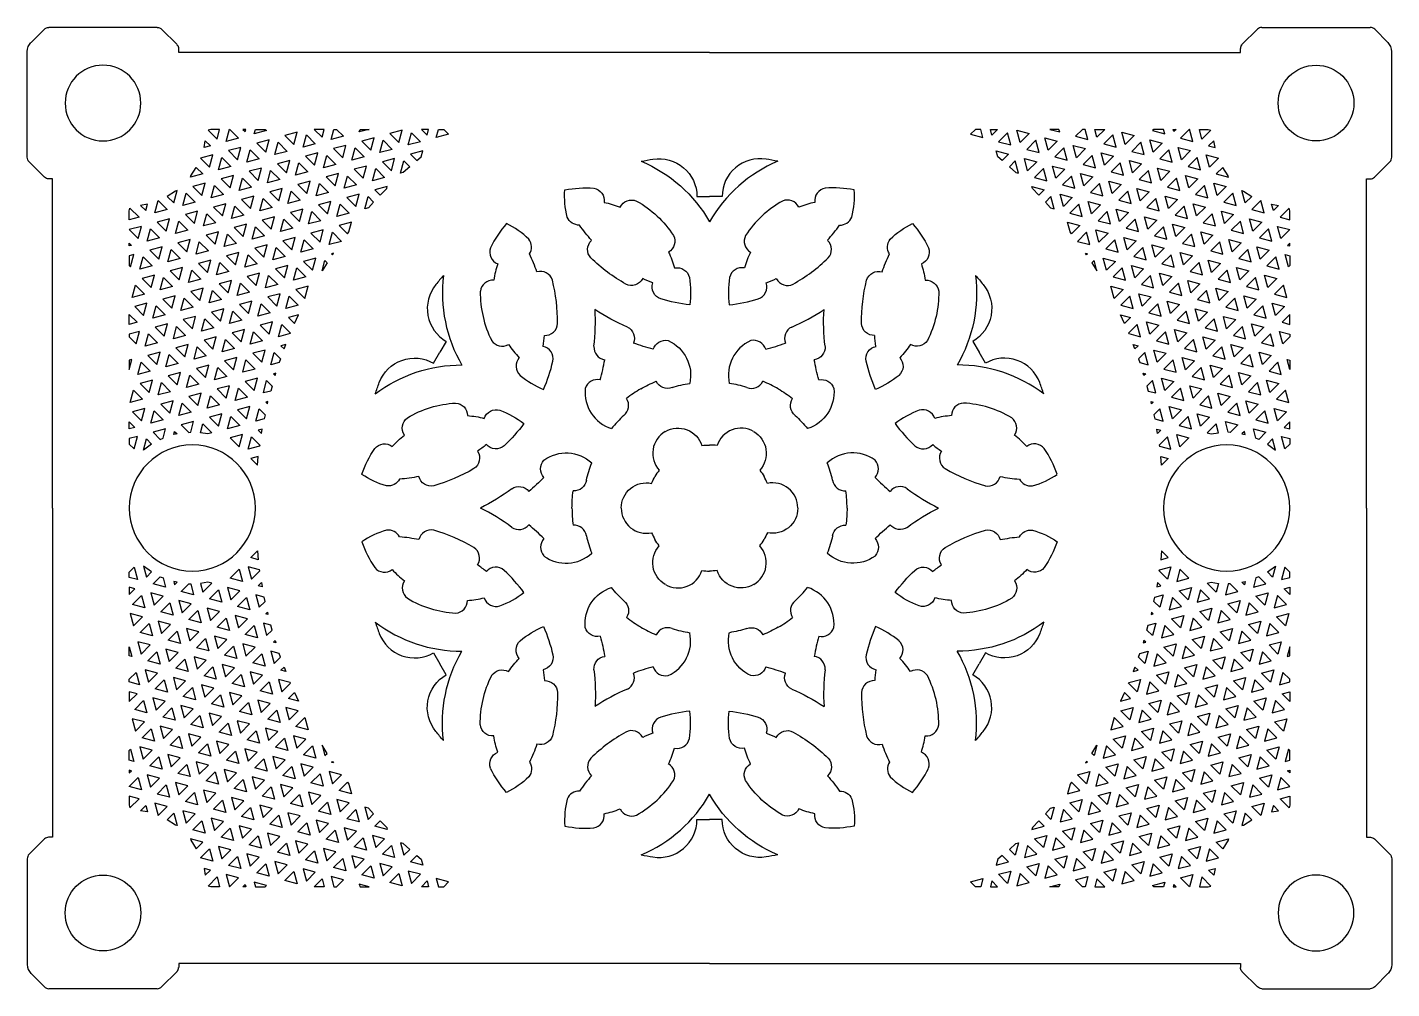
# Model space of a CAD drawing. Header units: inches. Extents: x -9 to 132, y -32 to 50.
# Drawn here: x 29.43 to 42.95, y 0.76 to 10.28 of the extents above; entities that cross this region are included whole.
import ezdxf

# ---------------------------------------------------------------- set-up
doc = ezdxf.new("R2010")
doc.units = ezdxf.units.IN
doc.header["$MEASUREMENT"] = 0

# ---------------------------------------------------------------- blocks, each defined once
blk = doc.blocks.new('Tracery_Cutline')
at = {"color": 240, "true_color": 0xed1f24}
blk.add_line((0.125, 3.085), (0, 3.085), dxfattribs=at)
for points in [[(0.677, 3.434, 0.008526), (0.56, 3.455, 0.462101), (0.125, 3.085)], [(1.433, 3.15, 0.069052), (1.148, 3.167, 0.069052)], [(0.723, 3.04, 0.121636), (0.358, 2.699)], [(1.045, 3.027, 0.045376), (0.886, 2.979, 0.045376)], [(1.169, 2.651, 0.030832), (1.288, 2.802)], [(0.407, 2.535, 0.046163), (0.347, 2.377)], [(0.83, 2.218, 0.064195), (1.176, 2.477, 0.064195)], [(0.199, 2.283, 0.065437), (0.194, 2.011, 0.043826), (0.483, 2.071, 0.043826)], [(0.562, 2.229, 0.017442), (0.662, 2.272, 0.017442)], [(0.437, 0.758, 0.476305), (0.075, 0.619, 0.030113), (0, 0.624)]]:
    blk.add_lwpolyline(points, format="xyb", dxfattribs=at)
for centre, radius, start, end in [((1.229, 2.129), 1.417, 112.9192, 150.1864), ((1.168, 3.044), 0.125, 99.55, 187.9619), ((0.583, 3.09), 0.853, 345.8801, 4.0679), ((0.773, 2.925), 0.125, 25.599, 113.3765), ((1.293, 2.927), 0.125, 267.3536, 338.763), ((0.469, 2.643), 0.125, 153.2664, 240.2352), ((1.083, 2.56), 0.125, 318.0919, 46.282), ((0.321, 2.255), 0.125, 78.0163, 167.0929), ((0.443, 2.189), 0.125, 288.7573, 18.8108), ((0.773, 2.329), 0.125, 207.3047, 297.2573), ((0, 3.688), 2.063, 293.247, 303.3725), ((0.869, 1.68), 0.125, 116.0267, 201.8321), ((0.562, 1.316), 0.375, 114.073, 192.5245), ((0.438, 1.536), 0.125, 16.6631, 103.2118), ((0, 3.688), 2.188, 284.7748, 290.1312), ((0, 0), 1.25, 72.7417, 80.9591), ((0.416, 1.31), 0.125, 248.6269, 333.8366), ((0.047, 0.081), 1.269, 60, 67.6841)]:
    blk.add_arc(centre, radius, start, end, dxfattribs=at)
blk = doc.blocks.new('LidCutouts')
at = {"color": 30, "true_color": 0xf8991e, "xscale": -1}
blk.add_blockref('Tracery_Cutline', (0, 0), dxfattribs=at)
at = {"color": 30, "true_color": 0xf8991e}
blk.add_blockref('Tracery_Cutline', (0, 0), dxfattribs=at)
for rotation in [60.00000000000015, 300.0000000000001, 120, 239.9999999999999, 180.0000000000001]:
    blk.add_blockref('Tracery_Cutline', (0, 0), dxfattribs=dict(at, rotation=rotation))
at = {"color": 30, "true_color": 0xf8991e, "xscale": -1}
for rotation in [299.9999999999998, 59.99999999999987, 240, 120, 180]:
    blk.add_blockref('Tracery_Cutline', (0, 0), dxfattribs=dict(at, rotation=rotation))
blk = doc.blocks.new('CutoutsLittleHoles')
at = {"color": 240, "true_color": 0xed1f24}
for points in [[(-10.094, 3.743), (-10.005, 3.653), (-9.979, 3.75), (-10.067, 3.75)], [(-9.793, 3.662), (-9.914, 3.629), (-9.882, 3.751)], [(-9.726, 3.728), (-9.72, 3.75), (-9.748, 3.75)], [(-9.514, 3.737), (-9.636, 3.704), (-9.623, 3.75), (-9.527, 3.75)], [(-9.211, 3.721), (-9.333, 3.688), (-9.243, 3.599)], [(-9.12, 3.696), (-9.031, 3.607), (-9.153, 3.574)], [(-8.944, 3.75), (-9.041, 3.75), (-8.964, 3.673)], [(-8.847, 3.75), (-8.82, 3.75), (-8.752, 3.682), (-8.874, 3.649)], [(-8.588, 3.75), (-8.498, 3.75), (-8.595, 3.724)], [(-8.481, 3.544), (-8.449, 3.666), (-8.571, 3.633)], [(-8.203, 3.619), (-8.17, 3.741), (-8.292, 3.708)], [(-8.112, 3.595), (-8.079, 3.717), (-7.99, 3.627)], [(-7.909, 3.75), (-7.98, 3.75), (-7.924, 3.693)], [(-7.759, 3.75), (-7.711, 3.702), (-7.833, 3.669), (-7.812, 3.75)], [(-2.491, 3.75), (-2.539, 3.702), (-2.417, 3.669), (-2.438, 3.75)], [(-2.341, 3.75), (-2.27, 3.75), (-2.326, 3.693)], [(-2.138, 3.595), (-2.171, 3.717), (-2.26, 3.627)], [(-2.047, 3.619), (-2.08, 3.741), (-1.958, 3.708)], [(-1.769, 3.544), (-1.801, 3.666), (-1.679, 3.633)], [(-1.662, 3.75), (-1.752, 3.75), (-1.655, 3.724)], [(-1.403, 3.75), (-1.43, 3.75), (-1.498, 3.682), (-1.376, 3.649)], [(-1.306, 3.75), (-1.209, 3.75), (-1.286, 3.673)], [(-1.13, 3.696), (-1.219, 3.607), (-1.097, 3.574)], [(-1.039, 3.721), (-0.917, 3.688), (-1.007, 3.599)], [(-0.736, 3.737), (-0.614, 3.704), (-0.627, 3.75), (-0.723, 3.75)], [(-0.524, 3.728), (-0.53, 3.75), (-0.502, 3.75)], [(-0.457, 3.662), (-0.336, 3.629), (-0.368, 3.751)], [(-0.156, 3.743), (-0.245, 3.653), (-0.271, 3.75), (-0.183, 3.75)], [(-10.122, 3.637), (-10.071, 3.587), (-10.134, 3.57)], [(-9.768, 3.571), (-9.89, 3.539), (-9.801, 3.449)], [(-9.678, 3.547), (-9.588, 3.458), (-9.71, 3.425)], [(-9.489, 3.646), (-9.611, 3.613), (-9.522, 3.524)], [(-9.399, 3.622), (-9.31, 3.532), (-9.432, 3.5)], [(-9.039, 3.395), (-9.006, 3.517), (-9.128, 3.484)], [(-8.76, 3.469), (-8.728, 3.591), (-8.85, 3.559)], [(-8.548, 3.478), (-8.67, 3.445), (-8.637, 3.567)], [(-8.269, 3.552), (-8.391, 3.52), (-8.358, 3.642)], [(-8.088, 3.504), (-8.025, 3.441), (-7.982, 3.477), (-7.966, 3.537)], [(-2.162, 3.504), (-2.225, 3.441), (-2.268, 3.477), (-2.284, 3.537)], [(-1.981, 3.552), (-1.859, 3.52), (-1.892, 3.642)], [(-1.702, 3.478), (-1.58, 3.445), (-1.613, 3.567)], [(-1.49, 3.469), (-1.522, 3.591), (-1.4, 3.559)], [(-1.211, 3.395), (-1.244, 3.517), (-1.122, 3.484)], [(-0.851, 3.622), (-0.94, 3.532), (-0.818, 3.5)], [(-0.761, 3.646), (-0.639, 3.613), (-0.728, 3.524)], [(-0.572, 3.547), (-0.662, 3.458), (-0.54, 3.425)], [(-0.482, 3.571), (-0.36, 3.539), (-0.449, 3.449)], [(-0.128, 3.637), (-0.179, 3.587), (-0.116, 3.57)], [(-10.08, 3.375), (-10.047, 3.497), (-10.169, 3.464)], [(-9.989, 3.35), (-9.957, 3.472), (-9.867, 3.383)], [(-9.318, 3.32), (-9.285, 3.442), (-9.407, 3.409)], [(-9.105, 3.328), (-9.227, 3.296), (-9.195, 3.418)], [(-8.827, 3.403), (-8.949, 3.37), (-8.916, 3.492)], [(-8.523, 3.387), (-8.645, 3.355), (-8.556, 3.265)], [(-8.245, 3.462), (-8.367, 3.429), (-8.277, 3.34)], [(-8.154, 3.438), (-8.096, 3.38), (-8.159, 3.323), (-8.187, 3.316)], [(-2.096, 3.438), (-2.154, 3.38), (-2.091, 3.323), (-2.063, 3.316)], [(-2.005, 3.462), (-1.883, 3.429), (-1.973, 3.34)], [(-1.727, 3.387), (-1.605, 3.355), (-1.694, 3.265)], [(-1.423, 3.403), (-1.301, 3.37), (-1.334, 3.492)], [(-1.145, 3.328), (-1.023, 3.296), (-1.055, 3.418)], [(-0.932, 3.32), (-0.965, 3.442), (-0.843, 3.409)], [(-0.261, 3.35), (-0.293, 3.472), (-0.383, 3.383)], [(-0.17, 3.375), (-0.203, 3.497), (-0.081, 3.464)], [(-10.264, 3.29), (-10.211, 3.373), (-10.146, 3.308), (-10.268, 3.276)], [(-9.965, 3.26), (-9.876, 3.17), (-9.843, 3.292)], [(-9.663, 3.179), (-9.785, 3.146), (-9.752, 3.268)], [(-9.597, 3.245), (-9.564, 3.367), (-9.686, 3.335)], [(-9.384, 3.254), (-9.506, 3.221), (-9.474, 3.343)], [(-8.802, 3.312), (-8.924, 3.28), (-8.835, 3.191)], [(-8.712, 3.288), (-8.622, 3.199), (-8.744, 3.166)], [(-8.433, 3.363), (-8.344, 3.274), (-8.466, 3.241)], [(-1.817, 3.363), (-1.906, 3.274), (-1.784, 3.241)], [(-1.538, 3.288), (-1.628, 3.199), (-1.506, 3.166)], [(-1.448, 3.312), (-1.326, 3.28), (-1.415, 3.191)], [(-0.866, 3.254), (-0.744, 3.221), (-0.776, 3.343)], [(-0.653, 3.245), (-0.686, 3.367), (-0.564, 3.335)], [(-0.587, 3.179), (-0.465, 3.146), (-0.498, 3.268)], [(-0.285, 3.26), (-0.374, 3.17), (-0.407, 3.292)], [(0.014, 3.29), (-0.039, 3.373), (-0.104, 3.308), (0.018, 3.276)], [(-10.415, 3.139), (-10.498, 3.086), (-10.433, 3.021), (-10.401, 3.143)], [(-10.221, 3.029), (-10.343, 2.997), (-10.31, 3.119)], [(-10.154, 3.096), (-10.122, 3.218), (-10.244, 3.185)], [(-9.942, 3.104), (-10.064, 3.072), (-10.031, 3.193)], [(-9.36, 3.163), (-9.482, 3.13), (-9.393, 3.041)], [(-9.269, 3.139), (-9.18, 3.049), (-9.302, 3.017)], [(-9.081, 3.238), (-9.203, 3.205), (-9.114, 3.116)], [(-8.991, 3.214), (-8.901, 3.124), (-9.023, 3.092)], [(-8.389, 3.098), (-8.324, 3.165), (-8.319, 3.183), (-8.441, 3.15)], [(-1.861, 3.098), (-1.926, 3.165), (-1.931, 3.183), (-1.809, 3.15)], [(-1.259, 3.214), (-1.349, 3.124), (-1.227, 3.092)], [(-1.169, 3.238), (-1.047, 3.205), (-1.136, 3.116)], [(-0.981, 3.139), (-1.07, 3.049), (-0.948, 3.017)], [(-0.89, 3.163), (-0.768, 3.13), (-0.857, 3.041)], [(-0.308, 3.104), (-0.186, 3.072), (-0.219, 3.193)], [(-0.096, 3.096), (-0.128, 3.218), (-0.006, 3.185)], [(-0.029, 3.029), (0.093, 2.997), (0.06, 3.119)], [(0.165, 3.139), (0.248, 3.086), (0.183, 3.021), (0.151, 3.143)], [(-10.712, 2.946), (-10.695, 3.009), (-10.762, 2.997)], [(-10.5, 2.955), (-10.622, 2.922), (-10.589, 3.044)], [(-9.918, 3.014), (-10.04, 2.981), (-9.95, 2.892)], [(-9.86, 2.867), (-9.827, 2.989), (-9.738, 2.9)], [(-9.639, 3.088), (-9.761, 3.056), (-9.672, 2.966)], [(-9.548, 3.064), (-9.459, 2.975), (-9.581, 2.942)], [(-8.91, 2.912), (-8.877, 3.034), (-8.999, 3.001)], [(-8.697, 2.92), (-8.819, 2.887), (-8.786, 3.009)], [(-8.631, 2.986), (-8.598, 3.108), (-8.72, 3.076)], [(-8.453, 3.029), (-8.504, 2.972), (-8.54, 2.962), (-8.508, 3.084)], [(-1.797, 3.029), (-1.746, 2.972), (-1.71, 2.962), (-1.742, 3.084)], [(-1.619, 2.986), (-1.652, 3.108), (-1.53, 3.076)], [(-1.553, 2.92), (-1.431, 2.887), (-1.464, 3.009)], [(-1.34, 2.912), (-1.373, 3.034), (-1.251, 3.001)], [(-0.702, 3.064), (-0.791, 2.975), (-0.669, 2.942)], [(-0.611, 3.088), (-0.489, 3.056), (-0.578, 2.966)], [(-0.39, 2.867), (-0.423, 2.989), (-0.512, 2.9)], [(-0.332, 3.014), (-0.21, 2.981), (-0.3, 2.892)], [(0.25, 2.955), (0.372, 2.922), (0.339, 3.044)], [(0.462, 2.946), (0.445, 3.009), (0.512, 2.997)], [(-10.778, 2.88), (-10.875, 2.854), (-10.875, 2.942), (-10.868, 2.969)], [(-10.475, 2.864), (-10.597, 2.832), (-10.508, 2.742)], [(-10.417, 2.718), (-10.385, 2.84), (-10.295, 2.751)], [(-10.197, 2.939), (-10.318, 2.906), (-10.229, 2.817)], [(-10.106, 2.915), (-10.017, 2.825), (-10.139, 2.793)], [(-9.467, 2.762), (-9.435, 2.884), (-9.557, 2.852)], [(-9.255, 2.771), (-9.377, 2.738), (-9.344, 2.86)], [(-9.189, 2.837), (-9.156, 2.959), (-9.278, 2.926)], [(-8.976, 2.845), (-9.098, 2.813), (-9.065, 2.935)], [(-1.274, 2.845), (-1.152, 2.813), (-1.185, 2.935)], [(-1.061, 2.837), (-1.094, 2.959), (-0.972, 2.926)], [(-0.995, 2.771), (-0.873, 2.738), (-0.906, 2.86)], [(-0.783, 2.762), (-0.815, 2.884), (-0.693, 2.852)], [(-0.144, 2.915), (-0.233, 2.825), (-0.111, 2.793)], [(-0.053, 2.939), (0.068, 2.906), (-0.021, 2.817)], [(0.167, 2.718), (0.135, 2.84), (0.045, 2.751)], [(0.225, 2.864), (0.347, 2.832), (0.258, 2.742)], [(0.528, 2.88), (0.625, 2.854), (0.625, 2.942), (0.618, 2.969)], [(-10.754, 2.789), (-10.876, 2.757), (-10.787, 2.668)], [(-10.664, 2.765), (-10.574, 2.676), (-10.696, 2.643)], [(-10.025, 2.613), (-9.992, 2.735), (-10.114, 2.702)], [(-9.813, 2.621), (-9.935, 2.589), (-9.902, 2.711)], [(-9.836, 2.777), (-9.746, 2.688), (-9.714, 2.81)], [(-9.534, 2.696), (-9.656, 2.663), (-9.623, 2.785)], [(-8.952, 2.755), (-9.074, 2.722), (-8.984, 2.633)], [(-8.861, 2.731), (-8.772, 2.641), (-8.894, 2.609)], [(-8.673, 2.83), (-8.795, 2.797), (-8.713, 2.715), (-8.698, 2.735)], [(-1.577, 2.83), (-1.455, 2.797), (-1.537, 2.715), (-1.552, 2.735)], [(-1.389, 2.731), (-1.478, 2.641), (-1.356, 2.609)], [(-1.298, 2.755), (-1.176, 2.722), (-1.266, 2.633)], [(-0.716, 2.696), (-0.594, 2.663), (-0.627, 2.785)], [(-0.414, 2.777), (-0.504, 2.688), (-0.536, 2.81)], [(-0.437, 2.621), (-0.315, 2.589), (-0.348, 2.711)], [(-0.225, 2.613), (-0.258, 2.735), (-0.136, 2.702)], [(0.414, 2.765), (0.324, 2.676), (0.446, 2.643)], [(0.504, 2.789), (0.626, 2.757), (0.537, 2.668)], [(-10.875, 2.595), (-10.875, 2.623), (-10.853, 2.601)], [(-10.583, 2.463), (-10.55, 2.585), (-10.672, 2.553)], [(-10.393, 2.627), (-10.304, 2.538), (-10.271, 2.66)], [(-10.091, 2.547), (-10.213, 2.514), (-10.181, 2.636)], [(-9.509, 2.605), (-9.631, 2.573), (-9.542, 2.483)], [(-9.419, 2.581), (-9.33, 2.492), (-9.452, 2.459)], [(-9.231, 2.68), (-9.353, 2.647), (-9.263, 2.558)], [(-9.14, 2.656), (-9.051, 2.567), (-9.173, 2.534)], [(-1.11, 2.656), (-1.199, 2.567), (-1.077, 2.534)], [(-1.019, 2.68), (-0.897, 2.647), (-0.987, 2.558)], [(-0.831, 2.581), (-0.92, 2.492), (-0.798, 2.459)], [(-0.741, 2.605), (-0.619, 2.573), (-0.708, 2.483)], [(-0.159, 2.547), (-0.037, 2.514), (-0.069, 2.636)], [(0.143, 2.627), (0.054, 2.538), (0.021, 2.66)], [(0.333, 2.463), (0.3, 2.585), (0.422, 2.553)], [(0.625, 2.595), (0.625, 2.623), (0.603, 2.601)], [(-10.875, 2.498), (-10.875, 2.402), (-10.862, 2.389), (-10.829, 2.511)], [(-10.649, 2.397), (-10.771, 2.364), (-10.738, 2.486)], [(-10.37, 2.472), (-10.492, 2.439), (-10.46, 2.561)], [(-10.067, 2.456), (-10.189, 2.423), (-10.1, 2.334)], [(-9.91, 2.498), (-9.821, 2.409), (-9.788, 2.531)], [(-9.73, 2.384), (-9.698, 2.506), (-9.608, 2.417)], [(-9.026, 2.476), (-9.148, 2.443), (-9.059, 2.354)], [(-8.936, 2.452), (-8.913, 2.429), (-8.964, 2.349)], [(-8.851, 2.523), (-8.87, 2.518), (-8.861, 2.509)], [(-1.399, 2.523), (-1.38, 2.518), (-1.389, 2.509)], [(-1.314, 2.452), (-1.337, 2.429), (-1.286, 2.349)], [(-1.224, 2.476), (-1.102, 2.443), (-1.191, 2.354)], [(-0.52, 2.384), (-0.552, 2.506), (-0.642, 2.417)], [(-0.34, 2.498), (-0.429, 2.409), (-0.462, 2.531)], [(-0.183, 2.456), (-0.061, 2.423), (-0.15, 2.334)], [(0.12, 2.472), (0.242, 2.439), (0.21, 2.561)], [(0.399, 2.397), (0.521, 2.364), (0.488, 2.486)], [(0.625, 2.498), (0.625, 2.402), (0.612, 2.389), (0.579, 2.511)], [(-10.625, 2.307), (-10.747, 2.274), (-10.657, 2.185)], [(-10.346, 2.381), (-10.468, 2.349), (-10.379, 2.259)], [(-10.255, 2.357), (-10.166, 2.268), (-10.288, 2.235)], [(-9.977, 2.432), (-9.887, 2.342), (-10.009, 2.31)], [(-9.584, 2.327), (-9.706, 2.294), (-9.617, 2.205)], [(-9.494, 2.302), (-9.404, 2.213), (-9.526, 2.18)], [(-9.305, 2.401), (-9.427, 2.369), (-9.338, 2.279)], [(-9.215, 2.377), (-9.125, 2.288), (-9.247, 2.255)], [(-1.035, 2.377), (-1.125, 2.288), (-1.003, 2.255)], [(-0.945, 2.401), (-0.823, 2.369), (-0.912, 2.279)], [(-0.756, 2.302), (-0.846, 2.213), (-0.724, 2.18)], [(-0.666, 2.327), (-0.544, 2.294), (-0.633, 2.205)], [(-0.273, 2.432), (-0.363, 2.342), (-0.241, 2.31)], [(0.005, 2.357), (-0.084, 2.268), (0.038, 2.235)], [(0.096, 2.381), (0.218, 2.349), (0.129, 2.259)], [(0.375, 2.307), (0.497, 2.274), (0.407, 2.185)], [(-10.813, 2.208), (-10.724, 2.118), (-10.846, 2.086)], [(-10.534, 2.282), (-10.445, 2.193), (-10.567, 2.16)], [(-10.142, 2.177), (-10.264, 2.144), (-10.174, 2.055)], [(-9.985, 2.219), (-9.896, 2.13), (-9.863, 2.252)], [(-9.805, 2.106), (-9.772, 2.228), (-9.683, 2.138)], [(-9.101, 2.197), (-9.223, 2.164), (-9.134, 2.075)], [(-1.149, 2.197), (-1.027, 2.164), (-1.116, 2.075)], [(-0.445, 2.106), (-0.478, 2.228), (-0.567, 2.138)], [(-0.265, 2.219), (-0.354, 2.13), (-0.387, 2.252)], [(-0.108, 2.177), (0.014, 2.144), (-0.076, 2.055)], [(0.284, 2.282), (0.195, 2.193), (0.317, 2.16)], [(0.563, 2.208), (0.474, 2.118), (0.596, 2.086)], [(-10.421, 2.102), (-10.543, 2.07), (-10.453, 1.98)], [(-10.33, 2.078), (-10.241, 1.989), (-10.363, 1.956)], [(-10.051, 2.153), (-9.962, 2.064), (-10.084, 2.031)], [(-9.659, 2.048), (-9.781, 2.015), (-9.692, 1.926)], [(-9.38, 2.122), (-9.502, 2.09), (-9.413, 2)], [(-9.289, 2.098), (-9.2, 2.009), (-9.322, 1.976)], [(-0.961, 2.098), (-1.05, 2.009), (-0.928, 1.976)], [(-0.87, 2.122), (-0.748, 2.09), (-0.837, 2)], [(-0.591, 2.048), (-0.469, 2.015), (-0.558, 1.926)], [(-0.199, 2.153), (-0.288, 2.064), (-0.166, 2.031)], [(0.08, 2.078), (-0.009, 1.989), (0.113, 1.956)], [(0.171, 2.102), (0.293, 2.07), (0.203, 1.98)], [(-10.875, 1.916), (-10.798, 1.839), (-10.875, 1.819)], [(-10.699, 2.028), (-10.821, 1.995), (-10.732, 1.906)], [(-10.609, 2.003), (-10.52, 1.914), (-10.642, 1.881)], [(-10.339, 1.866), (-10.249, 1.776), (-10.217, 1.898)], [(-9.938, 1.973), (-10.06, 1.94), (-9.97, 1.851)], [(-9.847, 1.949), (-9.758, 1.859), (-9.88, 1.827)], [(-9.568, 2.023), (-9.479, 1.934), (-9.601, 1.901)], [(-9.198, 1.912), (-9.298, 1.886), (-9.238, 1.826)], [(-1.052, 1.912), (-0.952, 1.886), (-1.012, 1.826)], [(-0.682, 2.023), (-0.771, 1.934), (-0.649, 1.901)], [(-0.403, 1.949), (-0.492, 1.859), (-0.37, 1.827)], [(-0.312, 1.973), (-0.19, 1.94), (-0.28, 1.851)], [(0.089, 1.866), (-0.001, 1.776), (-0.033, 1.898)], [(0.359, 2.003), (0.27, 1.914), (0.392, 1.881)], [(0.449, 2.028), (0.571, 1.995), (0.482, 1.906)], [(0.625, 1.916), (0.548, 1.839), (0.625, 1.819)], [(-10.495, 1.824), (-10.617, 1.791), (-10.528, 1.702)], [(-10.405, 1.799), (-10.316, 1.71), (-10.437, 1.677)], [(-10.159, 1.752), (-10.126, 1.874), (-10.037, 1.785)], [(-9.734, 1.769), (-9.856, 1.736), (-9.766, 1.647)], [(-9.455, 1.844), (-9.577, 1.811), (-9.487, 1.722)], [(-9.364, 1.819), (-9.278, 1.733), (-9.28, 1.729), (-9.397, 1.697)], [(-0.886, 1.819), (-0.972, 1.733), (-0.97, 1.729), (-0.853, 1.697)], [(-0.795, 1.844), (-0.673, 1.811), (-0.763, 1.722)], [(-0.516, 1.769), (-0.394, 1.736), (-0.484, 1.647)], [(-0.091, 1.752), (-0.124, 1.874), (-0.213, 1.785)], [(0.155, 1.799), (0.066, 1.71), (0.187, 1.677)], [(0.245, 1.824), (0.367, 1.791), (0.278, 1.702)], [(-10.774, 1.749), (-10.875, 1.722), (-10.875, 1.695), (-10.807, 1.627)], [(-10.684, 1.725), (-10.594, 1.635), (-10.716, 1.603)], [(-10.012, 1.694), (-10.134, 1.661), (-10.045, 1.572)], [(-9.922, 1.67), (-9.833, 1.581), (-9.955, 1.548)], [(-9.643, 1.745), (-9.554, 1.655), (-9.676, 1.623)], [(-0.607, 1.745), (-0.696, 1.655), (-0.574, 1.623)], [(-0.328, 1.67), (-0.417, 1.581), (-0.295, 1.548)], [(-0.238, 1.694), (-0.116, 1.661), (-0.205, 1.572)], [(0.434, 1.725), (0.344, 1.635), (0.466, 1.603)], [(0.524, 1.749), (0.625, 1.722), (0.625, 1.695), (0.557, 1.627)], [(-10.57, 1.545), (-10.692, 1.512), (-10.603, 1.423)], [(-10.48, 1.52), (-10.39, 1.431), (-10.512, 1.398)], [(-10.413, 1.587), (-10.324, 1.497), (-10.291, 1.619)], [(-10.233, 1.473), (-10.201, 1.595), (-10.111, 1.506)], [(-9.808, 1.49), (-9.93, 1.457), (-9.841, 1.368)], [(-9.529, 1.565), (-9.651, 1.532), (-9.562, 1.443)], [(-9.439, 1.54), (-9.376, 1.477), (-9.388, 1.441), (-9.472, 1.418)], [(-9.323, 1.62), (-9.373, 1.607), (-9.34, 1.575)], [(-0.927, 1.62), (-0.877, 1.607), (-0.91, 1.575)], [(-0.811, 1.54), (-0.874, 1.477), (-0.862, 1.441), (-0.778, 1.418)], [(-0.721, 1.565), (-0.599, 1.532), (-0.688, 1.443)], [(-0.442, 1.49), (-0.32, 1.457), (-0.409, 1.368)], [(-0.017, 1.473), (-0.049, 1.595), (-0.139, 1.506)], [(0.163, 1.587), (0.074, 1.497), (0.041, 1.619)], [(0.23, 1.52), (0.14, 1.431), (0.262, 1.398)], [(0.32, 1.545), (0.442, 1.512), (0.353, 1.423)], [(-10.875, 1.373), (-10.849, 1.47), (-10.875, 1.463)], [(-10.758, 1.446), (-10.669, 1.356), (-10.791, 1.324)], [(-10.087, 1.415), (-10.209, 1.383), (-10.12, 1.293)], [(-9.997, 1.391), (-9.907, 1.302), (-10.029, 1.269)], [(-9.718, 1.466), (-9.628, 1.376), (-9.75, 1.344)], [(-0.532, 1.466), (-0.622, 1.376), (-0.5, 1.344)], [(-0.253, 1.391), (-0.343, 1.302), (-0.221, 1.269)], [(-0.163, 1.415), (-0.041, 1.383), (-0.13, 1.293)], [(0.508, 1.446), (0.419, 1.356), (0.541, 1.324)], [(0.625, 1.373), (0.599, 1.47), (0.625, 1.463)], [(-10.645, 1.266), (-10.767, 1.233), (-10.677, 1.144)], [(-10.554, 1.242), (-10.465, 1.152), (-10.587, 1.12)], [(-10.488, 1.308), (-10.399, 1.219), (-10.366, 1.341)], [(-10.308, 1.194), (-10.275, 1.316), (-10.186, 1.227)], [(-9.604, 1.286), (-9.726, 1.253), (-9.637, 1.164)], [(-9.514, 1.262), (-9.46, 1.208), (-9.473, 1.159), (-9.546, 1.14)], [(-9.423, 1.335), (-9.447, 1.328), (-9.43, 1.311)], [(-0.827, 1.335), (-0.803, 1.328), (-0.82, 1.311)], [(-0.736, 1.262), (-0.79, 1.208), (-0.777, 1.159), (-0.704, 1.14)], [(-0.646, 1.286), (-0.524, 1.253), (-0.613, 1.164)], [(0.058, 1.194), (0.025, 1.316), (-0.064, 1.227)], [(0.238, 1.308), (0.149, 1.219), (0.116, 1.341)], [(0.304, 1.242), (0.215, 1.152), (0.337, 1.12)], [(0.395, 1.266), (0.517, 1.233), (0.427, 1.144)], [(-10.833, 1.167), (-10.744, 1.078), (-10.866, 1.045)], [(-10.162, 1.136), (-10.284, 1.104), (-10.195, 1.014)], [(-10.071, 1.112), (-9.982, 1.023), (-10.104, 0.99)], [(-9.883, 1.211), (-10.005, 1.179), (-9.916, 1.089)], [(-9.792, 1.187), (-9.703, 1.098), (-9.825, 1.065)], [(-0.458, 1.187), (-0.547, 1.098), (-0.425, 1.065)], [(-0.367, 1.211), (-0.245, 1.179), (-0.334, 1.089)], [(-0.179, 1.112), (-0.268, 1.023), (-0.146, 0.99)], [(-0.088, 1.136), (0.034, 1.104), (-0.055, 1.014)], [(0.583, 1.167), (0.494, 1.078), (0.616, 1.045)], [(-10.72, 0.987), (-10.842, 0.954), (-10.752, 0.865)], [(-10.629, 0.963), (-10.54, 0.873), (-10.662, 0.841)], [(-10.563, 1.029), (-10.473, 0.94), (-10.441, 1.062)], [(-10.383, 0.916), (-10.35, 1.038), (-10.261, 0.948)], [(-9.679, 1.007), (-9.801, 0.974), (-9.712, 0.885)], [(-9.588, 0.983), (-9.529, 0.924), (-9.537, 0.883), (-9.621, 0.861)], [(-9.5, 1.055), (-9.522, 1.049), (-9.505, 1.032)], [(-0.75, 1.055), (-0.728, 1.049), (-0.745, 1.032)], [(-0.662, 0.983), (-0.721, 0.924), (-0.713, 0.883), (-0.629, 0.861)], [(-0.571, 1.007), (-0.449, 0.974), (-0.538, 0.885)], [(0.133, 0.916), (0.1, 1.038), (0.011, 0.948)], [(0.313, 1.029), (0.223, 0.94), (0.191, 1.062)], [(0.379, 0.963), (0.29, 0.873), (0.412, 0.841)], [(0.47, 0.987), (0.592, 0.954), (0.502, 0.865)], [(-10.875, 0.784), (-10.875, 0.855), (-10.818, 0.799), (-10.875, 0.784)], [(-10.237, 0.858), (-10.359, 0.825), (-10.283, 0.749), (-10.265, 0.75)], [(-10.146, 0.833), (-10.057, 0.744), (-10.095, 0.734), (-10.169, 0.746)], [(-9.958, 0.932), (-10.08, 0.9), (-9.99, 0.81)], [(-9.867, 0.908), (-9.778, 0.819), (-9.9, 0.786)], [(-0.383, 0.908), (-0.472, 0.819), (-0.35, 0.786)], [(-0.292, 0.932), (-0.17, 0.9), (-0.26, 0.81)], [(-0.104, 0.833), (-0.193, 0.744), (-0.155, 0.734), (-0.081, 0.746)], [(-0.013, 0.858), (0.109, 0.825), (0.033, 0.749), (0.015, 0.75)], [(0.625, 0.784), (0.625, 0.855), (0.568, 0.799), (0.625, 0.784)], [(-10.794, 0.708), (-10.875, 0.687), (-10.875, 0.634), (-10.827, 0.586)], [(-10.704, 0.684), (-10.653, 0.633), (-10.733, 0.574)], [(-10.637, 0.75), (-10.567, 0.68), (-10.54, 0.692), (-10.515, 0.783)], [(-10.433, 0.727), (-10.425, 0.759), (-10.401, 0.735)], [(-9.754, 0.728), (-9.876, 0.696), (-9.786, 0.606)], [(-9.663, 0.704), (-9.582, 0.623), (-9.583, 0.612), (-9.696, 0.582)], [(-9.557, 0.781), (-9.597, 0.77), (-9.564, 0.738)], [(-0.693, 0.781), (-0.653, 0.77), (-0.686, 0.738)], [(-0.587, 0.704), (-0.668, 0.623), (-0.667, 0.612), (-0.554, 0.582)], [(-0.496, 0.728), (-0.374, 0.696), (-0.464, 0.606)], [(0.183, 0.727), (0.175, 0.759), (0.151, 0.735)], [(0.387, 0.75), (0.317, 0.68), (0.29, 0.692), (0.265, 0.783)], [(0.454, 0.684), (0.403, 0.633), (0.483, 0.574)], [(0.544, 0.708), (0.625, 0.687), (0.625, 0.634), (0.577, 0.586)], [(-9.605, 0.425), (-9.596, 0.512), (-9.671, 0.491)], [(-0.645, 0.425), (-0.654, 0.512), (-0.579, 0.491)], [(-9.605, -0.425), (-9.596, -0.512), (-9.671, -0.491)], [(-0.645, -0.425), (-0.654, -0.512), (-0.579, -0.491)], [(-10.794, -0.708), (-10.875, -0.687), (-10.875, -0.634), (-10.827, -0.586)], [(-10.704, -0.684), (-10.653, -0.633), (-10.733, -0.574)], [(-9.754, -0.728), (-9.876, -0.696), (-9.786, -0.606)], [(-9.663, -0.704), (-9.582, -0.623), (-9.583, -0.612), (-9.696, -0.582)], [(-0.587, -0.704), (-0.668, -0.623), (-0.667, -0.612), (-0.554, -0.582)], [(-0.496, -0.728), (-0.374, -0.696), (-0.464, -0.606)], [(0.454, -0.684), (0.403, -0.633), (0.483, -0.574)], [(0.544, -0.708), (0.625, -0.687), (0.625, -0.634), (0.577, -0.586)], [(-10.875, -0.784), (-10.875, -0.855), (-10.818, -0.799), (-10.875, -0.784)], [(-10.637, -0.75), (-10.567, -0.68), (-10.54, -0.692), (-10.515, -0.783)], [(-10.433, -0.727), (-10.425, -0.759), (-10.401, -0.735)], [(-10.237, -0.858), (-10.359, -0.825), (-10.283, -0.749), (-10.265, -0.75)], [(-10.146, -0.833), (-10.057, -0.744), (-10.095, -0.734), (-10.169, -0.746)], [(-9.958, -0.932), (-10.08, -0.9), (-9.99, -0.81)], [(-9.867, -0.908), (-9.778, -0.819), (-9.9, -0.786)], [(-9.557, -0.781), (-9.597, -0.77), (-9.564, -0.738)], [(-0.693, -0.781), (-0.653, -0.77), (-0.686, -0.738)], [(-0.383, -0.908), (-0.472, -0.819), (-0.35, -0.786)], [(-0.292, -0.932), (-0.17, -0.9), (-0.26, -0.81)], [(-0.104, -0.833), (-0.193, -0.744), (-0.155, -0.734), (-0.081, -0.746)], [(-0.013, -0.858), (0.109, -0.825), (0.033, -0.749), (0.015, -0.75)], [(0.183, -0.727), (0.175, -0.759), (0.151, -0.735)], [(0.387, -0.75), (0.317, -0.68), (0.29, -0.692), (0.265, -0.783)], [(0.625, -0.784), (0.625, -0.855), (0.568, -0.799), (0.625, -0.784)], [(-10.72, -0.987), (-10.842, -0.954), (-10.752, -0.865)], [(-10.629, -0.963), (-10.54, -0.873), (-10.662, -0.841)], [(-10.563, -1.029), (-10.473, -0.94), (-10.441, -1.062)], [(-10.383, -0.916), (-10.35, -1.038), (-10.261, -0.948)], [(-9.679, -1.007), (-9.801, -0.974), (-9.712, -0.885)], [(-9.588, -0.983), (-9.529, -0.924), (-9.537, -0.883), (-9.621, -0.861)], [(-0.662, -0.983), (-0.721, -0.924), (-0.713, -0.883), (-0.629, -0.861)], [(-0.571, -1.007), (-0.449, -0.974), (-0.538, -0.885)], [(0.133, -0.916), (0.1, -1.038), (0.011, -0.948)], [(0.313, -1.029), (0.223, -0.94), (0.191, -1.062)], [(0.379, -0.963), (0.29, -0.873), (0.412, -0.841)], [(0.47, -0.987), (0.592, -0.954), (0.502, -0.865)], [(-10.833, -1.167), (-10.744, -1.078), (-10.866, -1.045)], [(-10.162, -1.136), (-10.284, -1.104), (-10.195, -1.014)], [(-10.071, -1.112), (-9.982, -1.023), (-10.104, -0.99)], [(-9.792, -1.187), (-9.703, -1.098), (-9.825, -1.065)], [(-9.5, -1.055), (-9.522, -1.049), (-9.505, -1.032)], [(-0.75, -1.055), (-0.728, -1.049), (-0.745, -1.032)], [(-0.458, -1.187), (-0.547, -1.098), (-0.425, -1.065)], [(-0.179, -1.112), (-0.268, -1.023), (-0.146, -0.99)], [(-0.088, -1.136), (0.034, -1.104), (-0.055, -1.014)], [(0.583, -1.167), (0.494, -1.078), (0.616, -1.045)], [(-10.645, -1.266), (-10.767, -1.233), (-10.677, -1.144)], [(-10.554, -1.242), (-10.465, -1.152), (-10.587, -1.12)], [(-10.308, -1.194), (-10.275, -1.316), (-10.186, -1.227)], [(-9.883, -1.211), (-10.005, -1.179), (-9.916, -1.089)], [(-9.604, -1.286), (-9.726, -1.253), (-9.637, -1.164)], [(-9.514, -1.262), (-9.46, -1.208), (-9.473, -1.159), (-9.546, -1.14)], [(-0.736, -1.262), (-0.79, -1.208), (-0.777, -1.159), (-0.704, -1.14)], [(-0.646, -1.286), (-0.524, -1.253), (-0.613, -1.164)], [(-0.367, -1.211), (-0.245, -1.179), (-0.334, -1.089)], [(0.058, -1.194), (0.025, -1.316), (-0.064, -1.227)], [(0.304, -1.242), (0.215, -1.152), (0.337, -1.12)], [(0.395, -1.266), (0.517, -1.233), (0.427, -1.144)], [(-10.758, -1.446), (-10.669, -1.356), (-10.791, -1.324)], [(-10.488, -1.308), (-10.399, -1.219), (-10.366, -1.341)], [(-10.087, -1.415), (-10.209, -1.383), (-10.12, -1.293)], [(-9.997, -1.391), (-9.907, -1.302), (-10.029, -1.269)], [(-9.718, -1.466), (-9.628, -1.376), (-9.75, -1.344)], [(-9.423, -1.335), (-9.447, -1.328), (-9.43, -1.311)], [(-0.827, -1.335), (-0.803, -1.328), (-0.82, -1.311)], [(-0.532, -1.466), (-0.622, -1.376), (-0.5, -1.344)], [(-0.253, -1.391), (-0.343, -1.302), (-0.221, -1.269)], [(-0.163, -1.415), (-0.041, -1.383), (-0.13, -1.293)], [(0.238, -1.308), (0.149, -1.219), (0.116, -1.341)], [(0.508, -1.446), (0.419, -1.356), (0.541, -1.324)], [(-10.875, -1.373), (-10.849, -1.47), (-10.875, -1.463)], [(-10.57, -1.545), (-10.692, -1.512), (-10.603, -1.423)], [(-10.48, -1.52), (-10.39, -1.431), (-10.512, -1.398)], [(-10.233, -1.473), (-10.201, -1.595), (-10.111, -1.506)], [(-9.808, -1.49), (-9.93, -1.457), (-9.841, -1.368)], [(-9.529, -1.565), (-9.651, -1.532), (-9.562, -1.443)], [(-9.439, -1.54), (-9.376, -1.477), (-9.388, -1.441), (-9.472, -1.418)], [(-0.811, -1.54), (-0.874, -1.477), (-0.862, -1.441), (-0.778, -1.418)], [(-0.721, -1.565), (-0.599, -1.532), (-0.688, -1.443)], [(-0.442, -1.49), (-0.32, -1.457), (-0.409, -1.368)], [(-0.017, -1.473), (-0.049, -1.595), (-0.139, -1.506)], [(0.23, -1.52), (0.14, -1.431), (0.262, -1.398)], [(0.32, -1.545), (0.442, -1.512), (0.353, -1.423)], [(0.625, -1.373), (0.599, -1.47), (0.625, -1.463)], [(-10.684, -1.725), (-10.594, -1.635), (-10.716, -1.603)], [(-10.413, -1.587), (-10.324, -1.497), (-10.291, -1.619)], [(-10.012, -1.694), (-10.134, -1.661), (-10.045, -1.572)], [(-9.922, -1.67), (-9.833, -1.581), (-9.955, -1.548)], [(-9.323, -1.62), (-9.373, -1.607), (-9.34, -1.575)], [(-0.927, -1.62), (-0.877, -1.607), (-0.91, -1.575)], [(-0.328, -1.67), (-0.417, -1.581), (-0.295, -1.548)], [(-0.238, -1.694), (-0.116, -1.661), (-0.205, -1.572)], [(0.163, -1.587), (0.074, -1.497), (0.041, -1.619)], [(0.434, -1.725), (0.344, -1.635), (0.466, -1.603)], [(-10.774, -1.749), (-10.875, -1.722), (-10.875, -1.695), (-10.807, -1.627)], [(-10.495, -1.824), (-10.617, -1.791), (-10.528, -1.702)], [(-10.405, -1.799), (-10.316, -1.71), (-10.437, -1.677)], [(-10.159, -1.752), (-10.126, -1.874), (-10.037, -1.785)], [(-9.734, -1.769), (-9.856, -1.736), (-9.766, -1.647)], [(-9.643, -1.745), (-9.554, -1.655), (-9.676, -1.623)], [(-9.455, -1.844), (-9.577, -1.811), (-9.487, -1.722)], [(-9.364, -1.819), (-9.278, -1.733), (-9.28, -1.729), (-9.397, -1.697)], [(-0.886, -1.819), (-0.972, -1.733), (-0.97, -1.729), (-0.853, -1.697)], [(-0.795, -1.844), (-0.673, -1.811), (-0.763, -1.722)], [(-0.607, -1.745), (-0.696, -1.655), (-0.574, -1.623)], [(-0.516, -1.769), (-0.394, -1.736), (-0.484, -1.647)], [(-0.091, -1.752), (-0.124, -1.874), (-0.213, -1.785)], [(0.155, -1.799), (0.066, -1.71), (0.187, -1.677)], [(0.245, -1.824), (0.367, -1.791), (0.278, -1.702)], [(0.524, -1.749), (0.625, -1.722), (0.625, -1.695), (0.557, -1.627)], [(-10.875, -1.916), (-10.798, -1.839), (-10.875, -1.819)], [(-10.609, -2.003), (-10.52, -1.914), (-10.642, -1.881)], [(-10.339, -1.866), (-10.249, -1.776), (-10.217, -1.898)], [(-9.938, -1.973), (-10.06, -1.94), (-9.97, -1.851)], [(-9.847, -1.949), (-9.758, -1.859), (-9.88, -1.827)], [(-9.198, -1.912), (-9.298, -1.886), (-9.238, -1.826)], [(-1.052, -1.912), (-0.952, -1.886), (-1.012, -1.826)], [(-0.403, -1.949), (-0.492, -1.859), (-0.37, -1.827)], [(-0.312, -1.973), (-0.19, -1.94), (-0.28, -1.851)], [(0.089, -1.866), (-0.001, -1.776), (-0.033, -1.898)], [(0.359, -2.003), (0.27, -1.914), (0.392, -1.881)], [(0.625, -1.916), (0.548, -1.839), (0.625, -1.819)], [(-10.699, -2.028), (-10.821, -1.995), (-10.732, -1.906)], [(-10.421, -2.102), (-10.543, -2.07), (-10.453, -1.98)], [(-10.33, -2.078), (-10.241, -1.989), (-10.363, -1.956)], [(-9.659, -2.048), (-9.781, -2.015), (-9.692, -1.926)], [(-9.568, -2.023), (-9.479, -1.934), (-9.601, -1.901)], [(-9.38, -2.122), (-9.502, -2.09), (-9.413, -2)], [(-9.289, -2.098), (-9.2, -2.009), (-9.322, -1.976)], [(-0.961, -2.098), (-1.05, -2.009), (-0.928, -1.976)], [(-0.87, -2.122), (-0.748, -2.09), (-0.837, -2)], [(-0.682, -2.023), (-0.771, -1.934), (-0.649, -1.901)], [(-0.591, -2.048), (-0.469, -2.015), (-0.558, -1.926)], [(0.08, -2.078), (-0.009, -1.989), (0.113, -1.956)], [(0.171, -2.102), (0.293, -2.07), (0.203, -1.98)], [(0.449, -2.028), (0.571, -1.995), (0.482, -1.906)], [(-10.813, -2.208), (-10.724, -2.118), (-10.846, -2.086)], [(-10.534, -2.282), (-10.445, -2.193), (-10.567, -2.16)], [(-10.142, -2.177), (-10.264, -2.144), (-10.174, -2.055)], [(-10.051, -2.153), (-9.962, -2.064), (-10.084, -2.031)], [(-9.985, -2.219), (-9.896, -2.13), (-9.863, -2.252)], [(-9.805, -2.106), (-9.772, -2.228), (-9.683, -2.138)], [(-9.101, -2.197), (-9.223, -2.164), (-9.134, -2.075)], [(-1.149, -2.197), (-1.027, -2.164), (-1.116, -2.075)], [(-0.445, -2.106), (-0.478, -2.228), (-0.567, -2.138)], [(-0.265, -2.219), (-0.354, -2.13), (-0.387, -2.252)], [(-0.199, -2.153), (-0.288, -2.064), (-0.166, -2.031)], [(-0.108, -2.177), (0.014, -2.144), (-0.076, -2.055)], [(0.284, -2.282), (0.195, -2.193), (0.317, -2.16)], [(0.563, -2.208), (0.474, -2.118), (0.596, -2.086)], [(-10.625, -2.307), (-10.747, -2.274), (-10.657, -2.185)], [(-10.346, -2.381), (-10.468, -2.349), (-10.379, -2.259)], [(-10.255, -2.357), (-10.166, -2.268), (-10.288, -2.235)], [(-9.584, -2.327), (-9.706, -2.294), (-9.617, -2.205)], [(-9.494, -2.302), (-9.404, -2.213), (-9.526, -2.18)], [(-9.305, -2.401), (-9.427, -2.369), (-9.338, -2.279)], [(-9.215, -2.377), (-9.125, -2.288), (-9.247, -2.255)], [(-1.035, -2.377), (-1.125, -2.288), (-1.003, -2.255)], [(-0.945, -2.401), (-0.823, -2.369), (-0.912, -2.279)], [(-0.756, -2.302), (-0.846, -2.213), (-0.724, -2.18)], [(-0.666, -2.327), (-0.544, -2.294), (-0.633, -2.205)], [(0.005, -2.357), (-0.084, -2.268), (0.038, -2.235)], [(0.096, -2.381), (0.218, -2.349), (0.129, -2.259)], [(0.375, -2.307), (0.497, -2.274), (0.407, -2.185)], [(-10.875, -2.498), (-10.875, -2.402), (-10.862, -2.389), (-10.829, -2.511)], [(-10.649, -2.397), (-10.771, -2.364), (-10.738, -2.486)], [(-10.067, -2.456), (-10.189, -2.423), (-10.1, -2.334)], [(-9.977, -2.432), (-9.887, -2.342), (-10.009, -2.31)], [(-9.91, -2.498), (-9.821, -2.409), (-9.788, -2.531)], [(-9.73, -2.384), (-9.698, -2.506), (-9.608, -2.417)], [(-9.026, -2.476), (-9.148, -2.443), (-9.059, -2.354)], [(-8.936, -2.452), (-8.913, -2.429), (-8.964, -2.349)], [(-1.314, -2.452), (-1.337, -2.429), (-1.286, -2.349)], [(-1.224, -2.476), (-1.102, -2.443), (-1.191, -2.354)], [(-0.52, -2.384), (-0.552, -2.506), (-0.642, -2.417)], [(-0.34, -2.498), (-0.429, -2.409), (-0.462, -2.531)], [(-0.273, -2.432), (-0.363, -2.342), (-0.241, -2.31)], [(-0.183, -2.456), (-0.061, -2.423), (-0.15, -2.334)], [(0.399, -2.397), (0.521, -2.364), (0.488, -2.486)], [(0.625, -2.498), (0.625, -2.402), (0.612, -2.389), (0.579, -2.511)], [(-10.583, -2.463), (-10.55, -2.585), (-10.672, -2.553)], [(-10.37, -2.472), (-10.492, -2.439), (-10.46, -2.561)], [(-10.393, -2.627), (-10.304, -2.538), (-10.271, -2.66)], [(-10.091, -2.547), (-10.213, -2.514), (-10.181, -2.636)], [(-9.509, -2.605), (-9.631, -2.573), (-9.542, -2.483)], [(-9.419, -2.581), (-9.33, -2.492), (-9.452, -2.459)], [(-9.231, -2.68), (-9.353, -2.647), (-9.263, -2.558)], [(-9.14, -2.656), (-9.051, -2.567), (-9.173, -2.534)], [(-8.851, -2.523), (-8.87, -2.518), (-8.861, -2.509)], [(-1.399, -2.523), (-1.38, -2.518), (-1.389, -2.509)], [(-1.11, -2.656), (-1.199, -2.567), (-1.077, -2.534)], [(-1.019, -2.68), (-0.897, -2.647), (-0.987, -2.558)], [(-0.831, -2.581), (-0.92, -2.492), (-0.798, -2.459)], [(-0.741, -2.605), (-0.619, -2.573), (-0.708, -2.483)], [(-0.159, -2.547), (-0.037, -2.514), (-0.069, -2.636)], [(0.143, -2.627), (0.054, -2.538), (0.021, -2.66)], [(0.12, -2.472), (0.242, -2.439), (0.21, -2.561)], [(0.333, -2.463), (0.3, -2.585), (0.422, -2.553)], [(-10.754, -2.789), (-10.876, -2.757), (-10.787, -2.668)], [(-10.875, -2.595), (-10.875, -2.623), (-10.853, -2.601)], [(-10.664, -2.765), (-10.574, -2.676), (-10.696, -2.643)], [(-10.025, -2.613), (-9.992, -2.735), (-10.114, -2.702)], [(-9.813, -2.621), (-9.935, -2.589), (-9.902, -2.711)], [(-9.836, -2.777), (-9.746, -2.688), (-9.714, -2.81)], [(-9.534, -2.696), (-9.656, -2.663), (-9.623, -2.785)], [(-8.952, -2.755), (-9.074, -2.722), (-8.984, -2.633)], [(-8.861, -2.731), (-8.772, -2.641), (-8.894, -2.609)], [(-1.389, -2.731), (-1.478, -2.641), (-1.356, -2.609)], [(-1.298, -2.755), (-1.176, -2.722), (-1.266, -2.633)], [(-0.716, -2.696), (-0.594, -2.663), (-0.627, -2.785)], [(-0.414, -2.777), (-0.504, -2.688), (-0.536, -2.81)], [(-0.437, -2.621), (-0.315, -2.589), (-0.348, -2.711)], [(-0.225, -2.613), (-0.258, -2.735), (-0.136, -2.702)], [(0.414, -2.765), (0.324, -2.676), (0.446, -2.643)], [(0.504, -2.789), (0.626, -2.757), (0.537, -2.668)], [(0.625, -2.595), (0.625, -2.623), (0.603, -2.601)], [(-10.475, -2.864), (-10.597, -2.832), (-10.508, -2.742)], [(-10.417, -2.718), (-10.385, -2.84), (-10.295, -2.751)], [(-10.197, -2.939), (-10.318, -2.906), (-10.229, -2.817)], [(-10.106, -2.915), (-10.017, -2.825), (-10.139, -2.793)], [(-9.467, -2.762), (-9.435, -2.884), (-9.557, -2.852)], [(-9.255, -2.771), (-9.377, -2.738), (-9.344, -2.86)], [(-9.189, -2.837), (-9.156, -2.959), (-9.278, -2.926)], [(-8.976, -2.845), (-9.098, -2.813), (-9.065, -2.935)], [(-8.673, -2.83), (-8.795, -2.797), (-8.713, -2.715), (-8.698, -2.735)], [(-1.577, -2.83), (-1.455, -2.797), (-1.537, -2.715), (-1.552, -2.735)], [(-1.274, -2.845), (-1.152, -2.813), (-1.185, -2.935)], [(-1.061, -2.837), (-1.094, -2.959), (-0.972, -2.926)], [(-0.995, -2.771), (-0.873, -2.738), (-0.906, -2.86)], [(-0.783, -2.762), (-0.815, -2.884), (-0.693, -2.852)], [(-0.144, -2.915), (-0.233, -2.825), (-0.111, -2.793)], [(-0.053, -2.939), (0.068, -2.906), (-0.021, -2.817)], [(0.167, -2.718), (0.135, -2.84), (0.045, -2.751)], [(0.225, -2.864), (0.347, -2.832), (0.258, -2.742)], [(-10.778, -2.88), (-10.875, -2.854), (-10.875, -2.942), (-10.868, -2.969)], [(-10.712, -2.946), (-10.695, -3.009), (-10.762, -2.997)], [(-10.5, -2.955), (-10.622, -2.922), (-10.589, -3.044)], [(-9.918, -3.014), (-10.04, -2.981), (-9.95, -2.892)], [(-9.86, -2.867), (-9.827, -2.989), (-9.738, -2.9)], [(-9.639, -3.088), (-9.761, -3.056), (-9.672, -2.966)], [(-9.548, -3.064), (-9.459, -2.975), (-9.581, -2.942)], [(-8.91, -2.912), (-8.877, -3.034), (-8.999, -3.001)], [(-8.697, -2.92), (-8.819, -2.887), (-8.786, -3.009)], [(-8.453, -3.029), (-8.504, -2.972), (-8.54, -2.962), (-8.508, -3.084)], [(-1.797, -3.029), (-1.746, -2.972), (-1.71, -2.962), (-1.742, -3.084)], [(-1.553, -2.92), (-1.431, -2.887), (-1.464, -3.009)], [(-1.34, -2.912), (-1.373, -3.034), (-1.251, -3.001)], [(-0.702, -3.064), (-0.791, -2.975), (-0.669, -2.942)], [(-0.611, -3.088), (-0.489, -3.056), (-0.578, -2.966)], [(-0.39, -2.867), (-0.423, -2.989), (-0.512, -2.9)], [(-0.332, -3.014), (-0.21, -2.981), (-0.3, -2.892)], [(0.25, -2.955), (0.372, -2.922), (0.339, -3.044)], [(0.462, -2.946), (0.445, -3.009), (0.512, -2.997)], [(0.528, -2.88), (0.625, -2.854), (0.625, -2.942), (0.618, -2.969)], [(-10.415, -3.139), (-10.498, -3.086), (-10.433, -3.021), (-10.401, -3.143)], [(-10.221, -3.029), (-10.343, -2.997), (-10.31, -3.119)], [(-10.154, -3.096), (-10.122, -3.218), (-10.244, -3.185)], [(-9.942, -3.104), (-10.064, -3.072), (-10.031, -3.193)], [(-9.36, -3.163), (-9.482, -3.13), (-9.393, -3.041)], [(-9.269, -3.139), (-9.18, -3.049), (-9.302, -3.017)], [(-8.991, -3.214), (-8.901, -3.124), (-9.023, -3.092)], [(-8.631, -2.986), (-8.598, -3.108), (-8.72, -3.076)], [(-8.389, -3.098), (-8.324, -3.165), (-8.319, -3.183), (-8.441, -3.15)], [(-1.861, -3.098), (-1.926, -3.165), (-1.931, -3.183), (-1.809, -3.15)], [(-1.619, -2.986), (-1.652, -3.108), (-1.53, -3.076)], [(-1.259, -3.214), (-1.349, -3.124), (-1.227, -3.092)], [(-0.981, -3.139), (-1.07, -3.049), (-0.948, -3.017)], [(-0.89, -3.163), (-0.768, -3.13), (-0.857, -3.041)], [(-0.308, -3.104), (-0.186, -3.072), (-0.219, -3.193)], [(-0.096, -3.096), (-0.128, -3.218), (-0.006, -3.185)], [(-0.029, -3.029), (0.093, -2.997), (0.06, -3.119)], [(0.165, -3.139), (0.248, -3.086), (0.183, -3.021), (0.151, -3.143)], [(-9.965, -3.26), (-9.876, -3.17), (-9.843, -3.292)], [(-9.663, -3.179), (-9.785, -3.146), (-9.752, -3.268)], [(-9.384, -3.254), (-9.506, -3.221), (-9.474, -3.343)], [(-9.081, -3.238), (-9.203, -3.205), (-9.114, -3.116)], [(-8.802, -3.312), (-8.924, -3.28), (-8.835, -3.191)], [(-8.712, -3.288), (-8.622, -3.199), (-8.744, -3.166)], [(-8.433, -3.363), (-8.344, -3.274), (-8.466, -3.241)], [(-1.817, -3.363), (-1.906, -3.274), (-1.784, -3.241)], [(-1.538, -3.288), (-1.628, -3.199), (-1.506, -3.166)], [(-1.448, -3.312), (-1.326, -3.28), (-1.415, -3.191)], [(-1.169, -3.238), (-1.047, -3.205), (-1.136, -3.116)], [(-0.866, -3.254), (-0.744, -3.221), (-0.776, -3.343)], [(-0.587, -3.179), (-0.465, -3.146), (-0.498, -3.268)], [(-0.285, -3.26), (-0.374, -3.17), (-0.407, -3.292)], [(-10.264, -3.29), (-10.211, -3.373), (-10.146, -3.308), (-10.268, -3.276)], [(-10.08, -3.375), (-10.047, -3.497), (-10.169, -3.464)], [(-9.989, -3.35), (-9.957, -3.472), (-9.867, -3.383)], [(-9.597, -3.245), (-9.564, -3.367), (-9.686, -3.335)], [(-9.318, -3.32), (-9.285, -3.442), (-9.407, -3.409)], [(-9.105, -3.328), (-9.227, -3.296), (-9.195, -3.418)], [(-8.827, -3.403), (-8.949, -3.37), (-8.916, -3.492)], [(-8.523, -3.387), (-8.645, -3.355), (-8.556, -3.265)], [(-8.245, -3.462), (-8.367, -3.429), (-8.277, -3.34)], [(-8.154, -3.438), (-8.096, -3.38), (-8.159, -3.323), (-8.187, -3.316)], [(-2.096, -3.438), (-2.154, -3.38), (-2.091, -3.323), (-2.063, -3.316)], [(-2.005, -3.462), (-1.883, -3.429), (-1.973, -3.34)], [(-1.727, -3.387), (-1.605, -3.355), (-1.694, -3.265)], [(-1.423, -3.403), (-1.301, -3.37), (-1.334, -3.492)], [(-1.145, -3.328), (-1.023, -3.296), (-1.055, -3.418)], [(-0.932, -3.32), (-0.965, -3.442), (-0.843, -3.409)], [(-0.653, -3.245), (-0.686, -3.367), (-0.564, -3.335)], [(-0.261, -3.35), (-0.293, -3.472), (-0.383, -3.383)], [(-0.17, -3.375), (-0.203, -3.497), (-0.081, -3.464)], [(0.014, -3.29), (-0.039, -3.373), (-0.104, -3.308), (0.018, -3.276)], [(-9.768, -3.571), (-9.89, -3.539), (-9.801, -3.449)], [(-9.678, -3.547), (-9.588, -3.458), (-9.71, -3.425)], [(-9.399, -3.622), (-9.31, -3.532), (-9.432, -3.5)], [(-9.039, -3.395), (-9.006, -3.517), (-9.128, -3.484)], [(-8.76, -3.469), (-8.728, -3.591), (-8.85, -3.559)], [(-8.548, -3.478), (-8.67, -3.445), (-8.637, -3.567)], [(-8.088, -3.504), (-8.025, -3.441), (-7.982, -3.477), (-7.966, -3.537)], [(-2.162, -3.504), (-2.225, -3.441), (-2.268, -3.477), (-2.284, -3.537)], [(-1.702, -3.478), (-1.58, -3.445), (-1.613, -3.567)], [(-1.49, -3.469), (-1.522, -3.591), (-1.4, -3.559)], [(-1.211, -3.395), (-1.244, -3.517), (-1.122, -3.484)], [(-0.851, -3.622), (-0.94, -3.532), (-0.818, -3.5)], [(-0.572, -3.547), (-0.662, -3.458), (-0.54, -3.425)], [(-0.482, -3.571), (-0.36, -3.539), (-0.449, -3.449)], [(-10.122, -3.637), (-10.071, -3.587), (-10.134, -3.57)], [(-9.793, -3.662), (-9.914, -3.629), (-9.882, -3.751)], [(-9.489, -3.646), (-9.611, -3.613), (-9.522, -3.524)], [(-9.211, -3.721), (-9.333, -3.688), (-9.243, -3.599)], [(-9.12, -3.696), (-9.031, -3.607), (-9.153, -3.574)], [(-8.847, -3.75), (-8.82, -3.75), (-8.752, -3.682), (-8.874, -3.649)], [(-8.481, -3.544), (-8.449, -3.666), (-8.571, -3.633)], [(-8.269, -3.552), (-8.391, -3.52), (-8.358, -3.642)], [(-8.203, -3.619), (-8.17, -3.741), (-8.292, -3.708)], [(-8.112, -3.595), (-8.079, -3.717), (-7.99, -3.627)], [(-2.138, -3.595), (-2.171, -3.717), (-2.26, -3.627)], [(-2.047, -3.619), (-2.08, -3.741), (-1.958, -3.708)], [(-1.981, -3.552), (-1.859, -3.52), (-1.892, -3.642)], [(-1.769, -3.544), (-1.801, -3.666), (-1.679, -3.633)], [(-1.403, -3.75), (-1.43, -3.75), (-1.498, -3.682), (-1.376, -3.649)], [(-1.13, -3.696), (-1.219, -3.607), (-1.097, -3.574)], [(-1.039, -3.721), (-0.917, -3.688), (-1.007, -3.599)], [(-0.761, -3.646), (-0.639, -3.613), (-0.728, -3.524)], [(-0.457, -3.662), (-0.336, -3.629), (-0.368, -3.751)], [(-0.128, -3.637), (-0.179, -3.587), (-0.116, -3.57)], [(-10.094, -3.743), (-10.005, -3.653), (-9.979, -3.75), (-10.067, -3.75)], [(-9.726, -3.728), (-9.72, -3.75), (-9.748, -3.75)], [(-9.514, -3.737), (-9.636, -3.704), (-9.623, -3.75), (-9.527, -3.75)], [(-8.944, -3.75), (-9.041, -3.75), (-8.964, -3.673)], [(-8.588, -3.75), (-8.498, -3.75), (-8.595, -3.724)], [(-7.909, -3.75), (-7.98, -3.75), (-7.924, -3.693)], [(-7.759, -3.75), (-7.711, -3.702), (-7.833, -3.669), (-7.812, -3.75)], [(-2.491, -3.75), (-2.539, -3.702), (-2.417, -3.669), (-2.438, -3.75)], [(-2.341, -3.75), (-2.27, -3.75), (-2.326, -3.693)], [(-1.662, -3.75), (-1.752, -3.75), (-1.655, -3.724)], [(-1.306, -3.75), (-1.209, -3.75), (-1.286, -3.673)], [(-0.736, -3.737), (-0.614, -3.704), (-0.627, -3.75), (-0.723, -3.75)], [(-0.524, -3.728), (-0.53, -3.75), (-0.502, -3.75)], [(-0.156, -3.743), (-0.245, -3.653), (-0.271, -3.75), (-0.183, -3.75)]]:
    blk.add_lwpolyline(points, close=True, dxfattribs=at)
for centre, start, end in [((-10.25, 0), 0, 180), ((0, 0), 360, 180), ((-10.25, 0), 180, 360), ((0, 0), 180, 0)]:
    blk.add_arc(centre, 0.625, start, end, dxfattribs=at)
blk = doc.blocks.new('TrayLidOutline_Quarter')
for p, q in [((-6.51, 0), (-6.51, -3.26)), ((-6.589, -3.276), (-6.742, -3.429)), ((-6.76, -3.473), (-6.76, -4.521)), ((-5.276, -4.589), (-5.429, -4.742)), ((0, -4.51), (-5.26, -4.51)), ((-6.723, -4.609), (-6.591, -4.742)), ((-5.473, -4.76), (-6.547, -4.76))]:
    blk.add_line(p, q)
at = {"color": 30, "true_color": 0xf8991e}
for p, q in [((-6.51, -3.26), (-6.549, -3.26)), ((-5.26, -4.51), (-5.26, -4.549))]:
    blk.add_line(p, q, dxfattribs=at)
blk.add_circle((-6.01, -4.01), 0.375, dxfattribs=at)
for centre, start, end in [((-6.549, -3.316), 90, 135), ((-5.316, -4.549), 315, 0)]:
    blk.add_arc(centre, 0.0556, start, end, dxfattribs=at)
for centre, radius, start, end in [((-6.698, -3.473), 0.0625, 135, 180), ((-6.635, -4.521), 0.125, 180, 225), ((-6.547, -4.697), 0.0625, 225, 270), ((-5.473, -4.697), 0.0625, 270, 315)]:
    blk.add_arc(centre, radius, start, end)

msp = doc.modelspace()

# ---------------------------------------------------------------- block references
at = {"color": 30, "true_color": 0xf8991e, "xscale": -1, "rotation": 180}
msp.add_blockref('TrayLidOutline_Quarter', (36.186, 5.516), dxfattribs=at)
at = {"color": 30, "true_color": 0xf8991e, "rotation": 180}
msp.add_blockref('TrayLidOutline_Quarter', (36.186, 5.516), dxfattribs=at)
at = {"color": 30, "true_color": 0xf8991e}
for name, p in [('CutoutsLittleHoles', (41.311, 5.516)), ('LidCutouts', (36.186, 5.516)), ('TrayLidOutline_Quarter', (36.186, 5.516))]:
    msp.add_blockref(name, p, dxfattribs=at)
at = {"color": 30, "true_color": 0xf8991e, "xscale": -1}
msp.add_blockref('TrayLidOutline_Quarter', (36.186, 5.516), dxfattribs=at)

doc.saveas('drawing.dxf')
